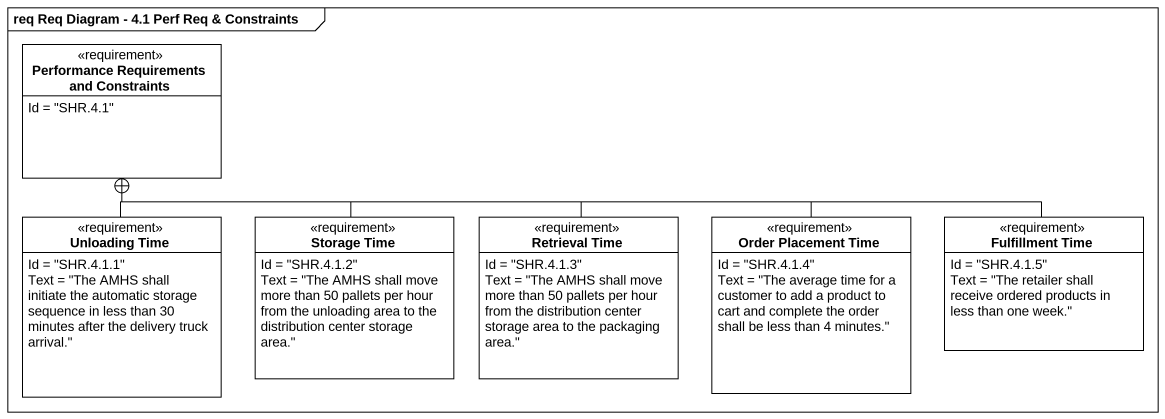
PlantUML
@startuml
mainframe req Req Diagram - 4.1 Perf Req & Constraints
hide circle
hide empty members
class "Performance Requirements and Constraints" as Performance_Requirements <<requirement>> {
  Id = "SHR.4.1"
}
class "Unloading Time" as Unloading_Time <<requirement>> {
  Id = "SHR.4.1.1"
  Text = "The AMHS shall initiate the automatic storage sequence in less than 30 minutes after the delivery truck arrival."
}
class "Storage Time" as Storage_Time <<requirement>> {
  Id = "SHR.4.1.2"
  Text = "The AMHS shall move more than 50 pallets per hour from the unloading area to the distribution center storage area."
}
class "Retrieval Time" as Retrieval_Time <<requirement>> {
  Id = "SHR.4.1.3"
  Text = "The AMHS shall move more than 50 pallets per hour from the distribution center storage area to the packaging area."
}
class "Order Placement Time" as Order_Placement_Time <<requirement>> {
  Id = "SHR.4.1.4"
  Text = "The average time for a customer to add a product to cart and complete the order shall be less than 4 minutes."
}
class "Fulfillment Time" as Fulfillment_Time <<requirement>> {
  Id = "SHR.4.1.5"
  Text = "The retailer shall receive ordered products in less than one week."
}
Unloading_Time -up-+ Performance_Requirements
Storage_Time -up-+ Performance_Requirements
Retrieval_Time -left-+ Performance_Requirements
Order_Placement_Time -left-+ Performance_Requirements
Fulfillment_Time -left-+ Performance_Requirements
@enduml
